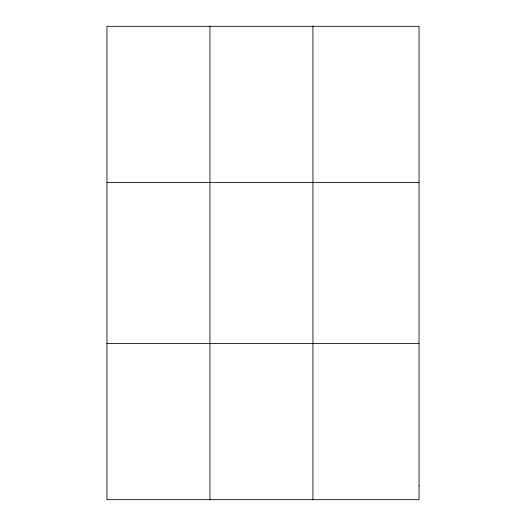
<?xml version="1.0" encoding="UTF-8"?>
<svg xmlns="http://www.w3.org/2000/svg" width="526" height="526" viewBox="0 0 526 526"><rect width="100%" height="100%" fill="white"/><g stroke="black" fill="none" stroke-linecap="round" stroke-linejoin="round"><path stroke-width="0.79" d="M209.946 26.3L209.946 499.7M312.931 26.3L312.931 499.7M106.962 182.522L419.038 182.522M106.962 343.478L419.038 343.478M419.038 485.498L419.038 499.7L106.962 499.7L106.962 26.3L419.038 26.3L419.038 485.498"/></g></svg>
